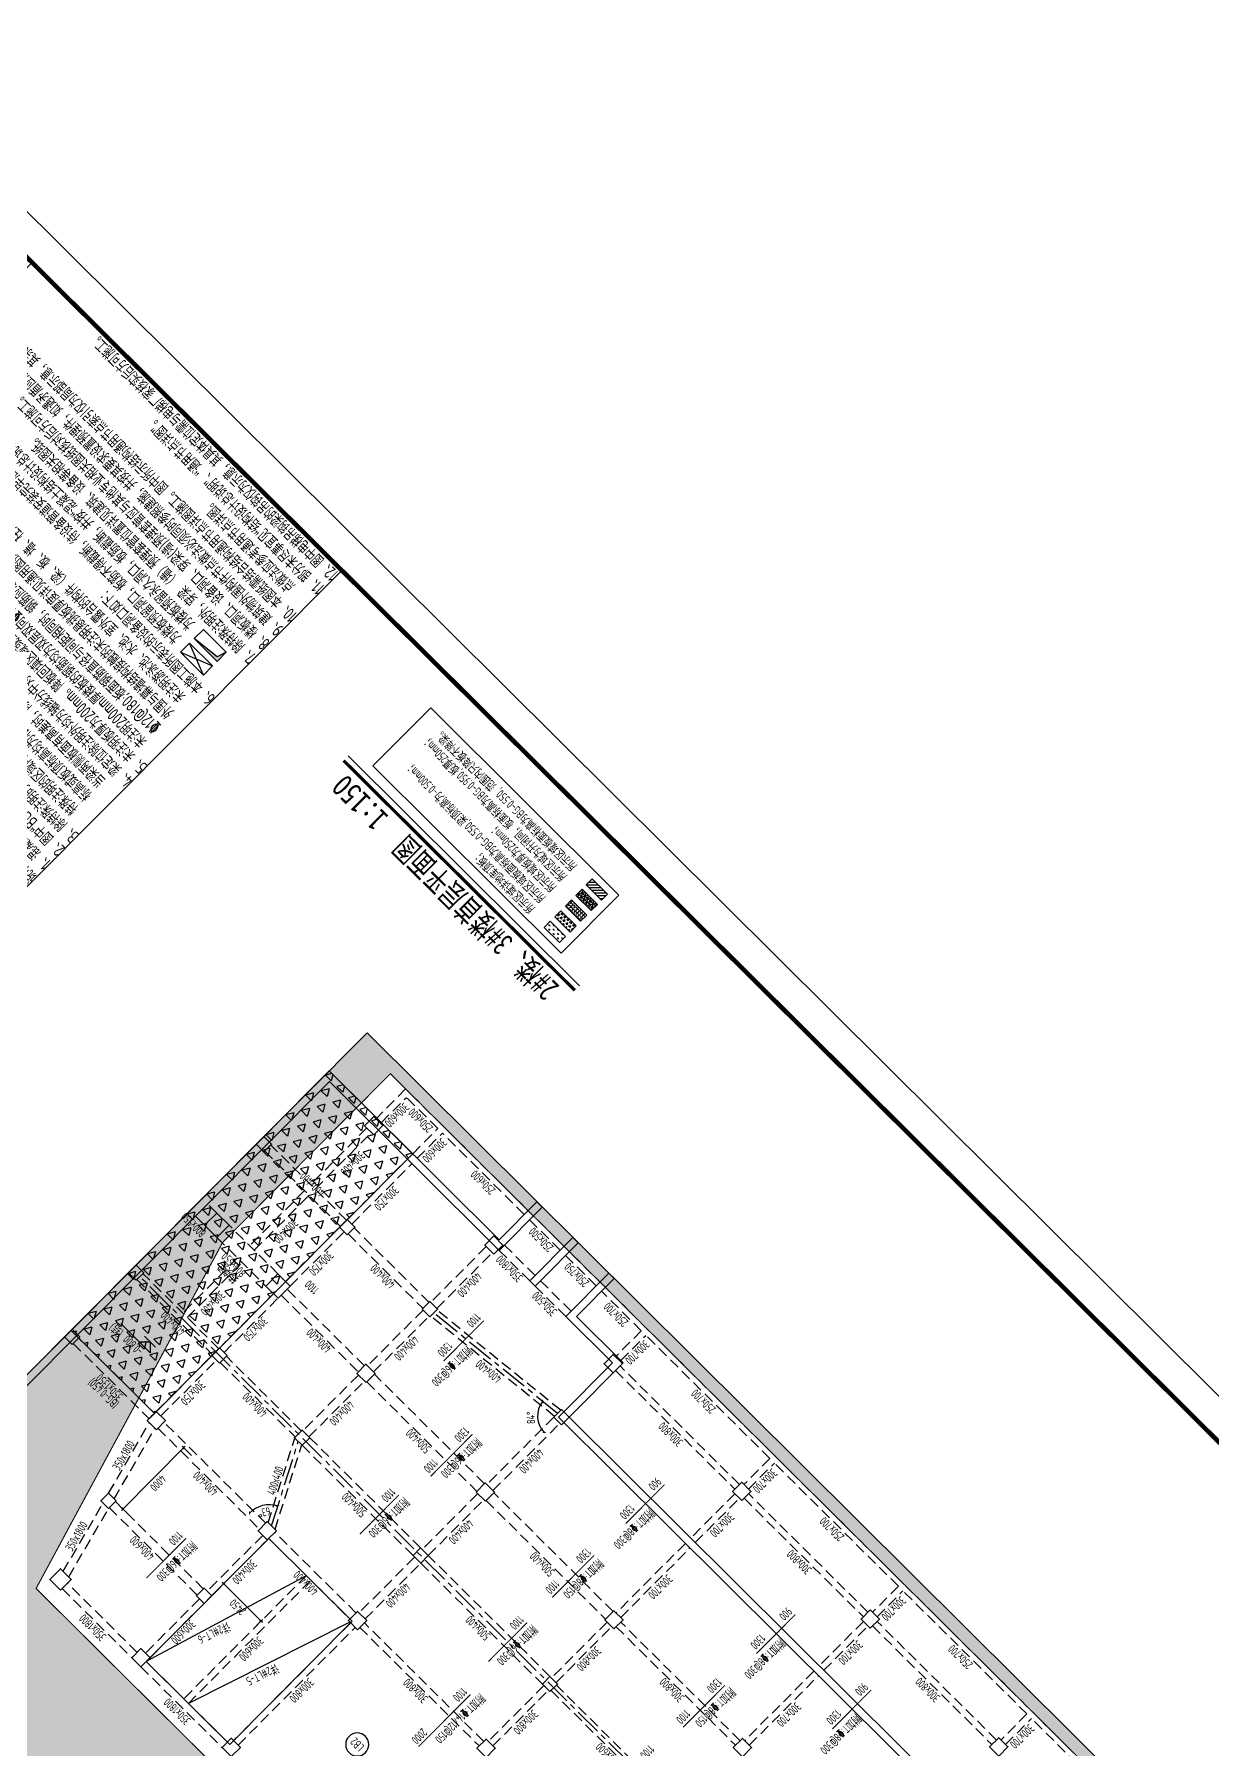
# Model space of a CAD drawing. Extents: x 517450926 to 520131079, y 3499134486 to 3500888201.
# Drawn here: x 518838516 to 518893075, y 3499984341 to 3500063841 of the extents above; entities that cross this region are included whole.
import ezdxf
from ezdxf.enums import TextEntityAlignment as Align

# ---------------------------------------------------------------- set-up
doc = ezdxf.new("R2010")
doc.units = 0
doc.header["$LTSCALE"] = 1000
doc.header["$MEASUREMENT"] = 0
doc.linetypes.add('CENTER', pattern=[2, 1.25, -0.25, 0.25, -0.25])
doc.linetypes.add('DASHED', pattern=[0.75, 0.5, -0.25])
doc.layers.get('0').update_dxf_attribs({"linetype": 'CONTINUOUS'})
doc.layers.get('Defpoints').update_dxf_attribs({"color": 2, "linetype": 'CONTINUOUS'})
for name, color, linetype in [('__附着_A10-23平面图_TEN25IWV_设计区$0$__附着_A10-23平面图_TEN25IWV_设计区$0$__附着_A10-2楼一层平面（剧场）_TEN25667_设计区$0$AD-LEVL-HIGH', 61, 'CONTINUOUS'), ('C-SHET-SHET', 144, 'CONTINUOUS'), ('S_AXIS', 8, 'CENTER'), ('S_AXIS_DIMS', 3, 'CONTINUOUS'), ('S_BEAM', 4, 'DASHED'), ('S_BEAM_SECD_TEXT_HORZ', 9, 'CONTINUOUS'), ('S_BEAM_TEXT_HORZ', 7, 'CONTINUOUS'), ('S_BEAM_TEXT_VERT', 41, 'CONTINUOUS'), ('S_COLU', 2, 'CONTINUOUS'), ('S_FLOR_ENHN', 91, 'DASHED'), ('S_FLOR_TEXT', 51, 'CONTINUOUS'), ('S_PLAN_HACH', 254, 'CONTINUOUS'), ('S_PLAN_MIDL', 255, 'CONTINUOUS'), ('S_PLAN_REIN', 1, 'CONTINUOUS'), ('S_PLAN_TEXT', 7, 'CONTINUOUS'), ('S_PLAN_THIK', 6, 'CONTINUOUS'), ('S_PLAN_TOPC', 7, 'CONTINUOUS'), ('S_STAR', 243, 'CONTINUOUS'), ('S_WALL', 2, 'CONTINUOUS')]:
    doc.layers.add(name, color=color, linetype=linetype)
for name, color, linetype, plot in [('S_POST_OTHE', 110, 'CONTINUOUS', False), ('S_POST_OTHER_TPLT', 8, 'CONTINUOUS', False), ('内框', 8, 'CONTINUOUS', False)]:
    doc.layers.add(name, color=color, linetype=linetype, plot=plot)
doc.styles.add('__附着_A10-23平面图_TEN25IWV_设计区$0$__附着_A10-23平面图_TEN25IWV_设计区$0$__附着_A10-2楼一层平面（剧场）_TEN25667_设计区$0$TH-STYLE3', font='tssdeng', dxfattribs={"width": 0.7, "bigfont": 'tssdchn'})
doc.styles.get("Standard").update_dxf_attribs({"font": 'Tssdeng.shx', "bigfont": 'Tssdchn.shx'})
doc.styles.add('TH-STYLE1', font='Tssdeng.shx', dxfattribs={"width": 0.7, "bigfont": 'Tssdchn.shx'})
doc.styles.add('TH-STYLE2', font='', dxfattribs={"width": 0.8})
doc.styles.add('TH-STYLE3', font='tssdeng.shx', dxfattribs={"width": 0.7, "bigfont": 'tssdchn.shx'})
doc.styles.add('TSSD_Rein', font='Tssdeng.shx', dxfattribs={"width": 0.7, "bigfont": 'Tssdchn.shx'})
doc.styles.add('样式 1', font='Tssdeng.shx', dxfattribs={"width": 0.7, "bigfont": 'Tssdchn.shx'})
doc.styles.add('黑体', font='simhei.ttf')
doc.styles.get('TH-STYLE2').set_extended_font_data('STXihei')
doc.dimstyles.new('TSSD_100_100', dxfattribs={"dimtxt": 375, "dimasz": 100, "dimexe": 100, "dimexo": 0, "dimgap": 125, "dimtad": 1, "dimdec": 1, "dimdsep": 46, "dimtxsty": 'TH-STYLE3', "dimblk": 'ARCHTICK', "dimcen": -100, "dimdle": 100, "dimclrt": 7, "dimadec": 0, "dimazin": 0, "dimtfac": 1, "dimtdec": 1, "dimtix": 1, "dimtmove": 2, "dimatfit": 3, "dimldrblk": 'ARCHTICK', "dimfxl": 500, "dimfxlon": 1, "dimtolj": 1, "dimtzin": 0, "dimarcsym": 0})

# ---------------------------------------------------------------- blocks, each defined once
blk = doc.blocks.new('THAPE_A1L2_inner')
at = {"layer": '内框'}
blk.add_lwpolyline([(0, 0), (1261, 0), (1261, 594), (0, 594)], close=True, dxfattribs=at)
at = {"layer": '内框', "const_width": 1.4}
blk.add_lwpolyline([(25, 584), (25, 10), (1251, 10), (1251, 584)], close=True, dxfattribs=at)
at = {"layer": '内框', "style": '黑体', "width": 0.8}
blk.add_attdef('内框名称', (58.89, 599.29), '', height=8, dxfattribs=at)
blk = doc.blocks.new('_ArchTick')
at = {"color": 0, "const_width": 0.25}
blk.add_lwpolyline([(-0.53, -0.53), (0.53, 0.53)], dxfattribs=at)
blk = doc.blocks.new('*D352')
at = {"layer": 'Defpoints', "color": 0, "transparency": 16777216}
for p in [(518846738, 3499991433), (518849026, 3499990259), (518848475, 3499989705)]:
    blk.add_point(p, dxfattribs=at)
at = {"layer": 'S_AXIS_DIMS', "color": 0, "lineweight": -2, "transparency": 16777216}
for p, q in [((518846937, 3499991633), (518847360, 3499992058)), ((518847218, 3499992058), (518849097, 3499990189)), ((518848674, 3499989905), (518849097, 3499990330))]:
    blk.add_line(p, q, dxfattribs=at)
at = {"layer": 'S_AXIS_DIMS', "color": 0, "lineweight": -2, "transparency": 16777216, "xscale": 100, "yscale": 100, "zscale": 100}
for p, rotation in [((518847289, 3499991987), 135.1572922659514), ((518849026, 3499990259), 315.1572922659514)]:
    blk.add_blockref('_ArchTick', p, dxfattribs=dict(at, rotation=rotation))
at = {"layer": 'S_AXIS_DIMS', "color": 7, "transparency": 16777216, "insert": (518847937, 3499990902), "char_height": 375, "attachment_point": 5, "rotation": 135.15729, "style": 'TH-STYLE3'}
blk.add_mtext('\\A1;2450', dxfattribs=at)
blk = doc.blocks.new('*D354')
at = {"layer": 'Defpoints', "color": 0, "transparency": 16777216}
for p in [(518845941, 3499997796), (518842620, 3499995457), (518843121, 3499994960)]:
    blk.add_point(p, dxfattribs=at)
at = {"layer": 'S_AXIS_DIMS', "color": 0, "lineweight": -2, "transparency": 16777216}
for p, q in [((518845511, 3499998365), (518842550, 3499995387)), ((518845795, 3499997941), (518845370, 3499998364)), ((518842975, 3499995105), (518842549, 3499995528))]:
    blk.add_line(p, q, dxfattribs=at)
at = {"layer": 'S_AXIS_DIMS', "color": 0, "lineweight": -2, "transparency": 16777216, "xscale": 100, "yscale": 100, "zscale": 100}
for p, rotation in [((518845441, 3499998294), 45.15729226595141), ((518842620, 3499995457), 225.1572922659514)]:
    blk.add_blockref('_ArchTick', p, dxfattribs=dict(at, rotation=rotation))
at = {"layer": 'S_AXIS_DIMS', "color": 7, "transparency": 16777216, "insert": (518844252, 3499996655), "char_height": 375, "attachment_point": 5, "rotation": 225.15729, "style": 'TH-STYLE3'}
blk.add_mtext('\\A1;4000', dxfattribs=at)
blk = doc.blocks.new('*D355')
at = {"layer": 'Defpoints', "color": 0, "transparency": 16777216}
for p in [(518841216, 3500002495), (518850749, 3499998586), (518849333, 3499995649), (518849511, 3499994669), (518922555, 3499921602)]:
    blk.add_point(p, dxfattribs=at)
at = {"layer": 'S_AXIS_DIMS', "color": 0, "lineweight": -2, "transparency": 16777216}
blk.add_arc((518849409, 3499994347), 1304, 72.45991, 135.15729, dxfattribs=at)
at = {"layer": 'S_AXIS_DIMS', "color": 0, "lineweight": -2, "transparency": 16777216, "xscale": 100, "yscale": 100, "zscale": 100}
for p, rotation in [((518849802, 3499995591), 342.4599091410404), ((518848484, 3499995267), 225.1572922631582)]:
    blk.add_blockref('_ArchTick', p, dxfattribs=dict(at, rotation=rotation))
at = {"layer": 'S_AXIS_DIMS', "color": 7, "transparency": 16777216, "insert": (518849172, 3499995310), "char_height": 375, "attachment_point": 5, "rotation": 193.8086, "style": 'TH-STYLE3'}
blk.add_mtext('\\A1;63°', dxfattribs=at)
blk = doc.blocks.new('*D356')
at = {"layer": 'Defpoints', "color": 0, "transparency": 16777216}
for p in [(518857026, 3500004543), (518867350, 3500004217), (518861854, 3499999972), (518862766, 3499999891), (518845965, 3499982714)]:
    blk.add_point(p, dxfattribs=at)
at = {"layer": 'S_AXIS_DIMS', "color": 0, "lineweight": -2, "transparency": 16777216}
blk.add_arc((518862922, 3499999765), 1088, 140.98326, 225.15729, dxfattribs=at)
at = {"layer": 'S_AXIS_DIMS', "color": 0, "lineweight": -2, "transparency": 16777216, "xscale": 100, "yscale": 100, "zscale": 100}
for p, rotation in [((518862077, 3500000450), 50.98325537516918), ((518862155, 3499998994), 315.1572922631352)]:
    blk.add_blockref('_ArchTick', p, dxfattribs=dict(at, rotation=rotation))
at = {"layer": 'S_AXIS_DIMS', "color": 7, "transparency": 16777216, "insert": (518861524, 3499999690), "char_height": 375, "attachment_point": 5, "rotation": 93.07027, "style": 'TH-STYLE3'}
blk.add_mtext('\\A1;84°', dxfattribs=at)
blk = doc.blocks.new('*U66')
for p, q in [((0, 0), (900, 0)), ((900, 450), (2400, 450))]:
    blk.add_line(p, q)
blk.add_lwpolyline([(900, 450), (450, 0), (0, 450), (900, 450)], close=True)
at = {"style": '__附着_A10-23平面图_TEN25IWV_设计区$0$__附着_A10-23平面图_TEN25IWV_设计区$0$__附着_A10-2楼一层平面（剧场）_TEN25667_设计区$0$TH-STYLE3', "width": 0.7}
blk.add_attdef('标高', (900, 600), '', height=450, dxfattribs=at)
blk = doc.blocks.new('B-Num')
blk.add_circle((29, 399), 400)
at = {"style": 'TH-STYLE1', "width": 0.7, "flags": 8}
blk.add_attdef('LBN', text='', height=250, dxfattribs=at).set_placement((29, 278), align=Align.CENTER)
blk = doc.blocks.new('SH_THAPE_A1L2')
blk.add_lwpolyline([(0, 0), (1261, 0), (1261, 594), (0, 594)], close=True)
at = {"const_width": 1.4}
blk.add_lwpolyline([(25, 584), (25, 10), (1251, 10), (1251, 584)], close=True, dxfattribs=at)
blk.add_attdef('作废标记', text='', height=400).set_placement((658, 330.5), align=Align.MIDDLE_CENTER)

msp = doc.modelspace()

# ---------------------------------------------------------------- hatches: boundary and pattern name
at = {"layer": 'S_PLAN_HACH'}
h = msp.add_hatch(dxfattribs=at)
h.set_pattern_fill('NET3', color=256, scale=1200)
h.set_pattern_definition([(135.15729, (518637370.98, 3500150524.39), (-105.77444, -106.3568), []), (195.15729, (518637370.98, 3500150524.39), (39.22047, -144.78175), []), (255.15729, (518637370.98, 3500150524.39), (144.99491, -38.42495), [])])
h.paths.add_polyline_path([(518864608.369, 3500023488.1828), (518863899.3236, 3500024193.3458), (518863617.2585, 3500023909.7276), (518864326.3038, 3500023204.5647)])
h = msp.add_hatch(dxfattribs=at)
h.set_pattern_fill('ANSI31', color=256, scale=1000)
h.set_pattern_definition([(180.15729, (518951461.51, 3499932136.28), (0.34316, -124.99953), [])])
h.paths.add_polyline_path([(518865077.2681, 3500023971.076), (518864368.2228, 3500024676.2389), (518864086.1576, 3500024392.6208), (518864795.2029, 3500023687.4579)])
h = msp.add_hatch(dxfattribs=at)
h.set_pattern_fill('ANGLE', color=256, scale=500)
h.set_pattern_definition([(135.15729, (518635439.67, 3500147499.71), (-96.9599, -97.49373), [100, -37.5]), (225.15729, (518635439.67, 3500147499.71), (97.49373, -96.9599), [100, -37.5])])
h.paths.add_polyline_path([(518864115.1957, 3500022992.2944), (518863406.1504, 3500023697.4573), (518863124.0853, 3500023413.8392), (518863833.1306, 3500022708.6762)])
h = msp.add_hatch(dxfattribs=at)
h.set_pattern_fill('GRASS', color=0, scale=200)
h.set_pattern_definition([(225.15729, (518635439.67, 3500147499.71), (0.54905, -199.99925), [37.5, -245.34271]), (180.15729, (518635439.67, 3500147499.71), (0.54905, -199.99925), [37.5, -162.5]), (270.15729, (518635439.67, 3500147499.71), (199.99925, 0.54905), [37.5, -162.5])])
h.paths.add_polyline_path([(518863133.6458, 3500022005.3404), (518862424.6005, 3500022710.5033), (518862142.5353, 3500022426.8852), (518862851.5806, 3500021721.7222)])
h = msp.add_hatch(dxfattribs=at)
h.set_pattern_fill('TRIANG', color=256, scale=500)
h.set_pattern_definition([(195.15729, (518635439.67, 3500147499.71), (-48.03119, -181.24363), [93.75, -93.75]), (255.15729, (518635439.67, 3500147499.71), (132.946, -132.21805), [93.75, -93.75]), (135.15729, (518635415.65, 3500147409.09), (-180.97719, -49.02559), [93.75, -93.75])])
h.paths.add_polyline_path([(518863622.0225, 3500022496.4059), (518862912.9772, 3500023201.5688), (518862630.912, 3500022917.9507), (518863339.9574, 3500022212.7878)])
at = {"layer": 'S_PLAN_HACH', "transparency": 33554636}
h = msp.add_hatch(dxfattribs=at)
h.set_pattern_fill('GRASS', color=256, scale=1200)
h.set_pattern_definition([(225.1573, (518960598.3, 3499931740.6), (3.2943, -1199.9955), [225, -1472.056]), (180.1573, (518960598.3, 3499931740.6), (3.294, -1199.9955), [225, -975]), (270.1573, (518960598.3, 3499931740.6), (1199.9955, 3.294), [225, -975])])
h.paths.add_polyline_path([(518892544.8748, 3499885019.7634), (518939602.9066, 3499932336.881), (518853937.5881, 3500017533.1375), (518824544.1408, 3499987977.8597), (518807066.1688, 3500005360.1205), (518789401.5894, 3499987598.2858)])
h.paths.add_polyline_path([(518872383.4689, 3499960991.5445), (518891070.2863, 3499979781.2453), (518855015.3322, 3500015638.7799), (518847251.4884, 3500007832.191), (518838598.1342, 3499991771.1928), (518852857.0353, 3499977590.3665), (518854267.3612, 3499979008.4572)], flags=16)
h.paths.add_polyline_path([(518888567.9664, 3499899623.5165), (518900414.707, 3499911535.4813), (518891126.2134, 3499920773.1156), (518893488.5092, 3499923148.4174), (518869522.7777, 3499946982.9241), (518867654.0959, 3499945103.9541), (518861556.3062, 3499951168.3553), (518807066.174, 3500005360.1257), (518800155.5795, 3499998411.4796), (518821356.0322, 3499977327.1103), (518815432.6637, 3499971371.1297), (518847091.5418, 3499939885.6003), (518845116.4659, 3499937899.6503), (518870642.7117, 3499912514.413), (518873110.7821, 3499914996.0718)], flags=16)
h.paths.add_polyline_path([(518874461.3489, 3499912242.5323), (518872405.6134, 3499914287.0126), (518873110.7865, 3499914996.068), (518875166.522, 3499912951.5877)], flags=16)
h.paths.add_polyline_path([(518845399.1472, 3499938183.8983), (518844584.388, 3499938994.1963), (518846276.7773, 3499940695.9031), (518847091.5366, 3499939885.6051)], flags=16)
h.paths.add_polyline_path([(518815855.7722, 3499971796.5679), (518801852.1079, 3499985723.5421), (518807352.3678, 3499991254.0846), (518821356.0321, 3499977327.1104)], flags=16)
h.paths.add_polyline_path([(518831979.7124, 3499945253.2983), (518814501.748, 3499962635.5655), (518819473.3335, 3499967634.5233), (518836951.3, 3499950252.2566)], flags=16)
h.paths.add_polyline_path([(518884612.8759, 3499962297.9147), (518884010.1874, 3499962897.3031), (518895398.5686, 3499974348.3849), (518934147.8949, 3499935811.2312), (518916025.2078, 3499917588.7667), (518907729.3777, 3499925839.1729), (518908505.0569, 3499926619.1228), (518905739.7801, 3499929369.2582), (518904963.8211, 3499928589.0269), (518877276.1614, 3499956126.2018), (518882740.8942, 3499961621.0216), (518883343.5826, 3499961021.6331)], flags=16)
h.paths.add_polyline_path([(518883343.5827, 3499961021.6331), (518882882.7032, 3499961479.989), (518884151.9965, 3499962756.2706), (518884612.8759, 3499962297.9146)], flags=16)
at = {"layer": 'S_PLAN_HACH', "transparency": 33554559}
h = msp.add_hatch(dxfattribs=at)
h.set_pattern_fill('TRIANG', color=256, scale=2000)
h.set_pattern_definition([(195.1573, (518630193.4, 3500156019.2), (-192.1248, -724.9745), [375, -375]), (255.1573, (518630193.4, 3500156019.2), (531.784, -528.8722), [375, -375]), (135.1573, (518630097.3, 3500155656.74), (-723.9087, -196.1023), [375, -375])])
edge = h.paths.add_edge_path()
edge.add_line((518843833.8458, 3499999645.1131), (518852962.692, 3500008824.2209))
edge.add_line((518852962.692, 3500008824.2209), (518856050.7797, 3500011929.3426))
edge.add_line((518856050.7797, 3500011929.3426), (518852186.5269, 3500015772.4365))
edge.add_line((518852186.5269, 3500015772.4365), (518840216.3678, 3500003736.375))
edge.add_line((518840216.3678, 3500003736.375), (518844044.7979, 3499999928.9381))
at = {"layer": 'S_PLAN_TOPC'}
msp.add_hatch(color=256, dxfattribs=at).paths.add_polyline_path([(518847413.1683, 3500035187.3076), (518846989.4882, 3500034974.0117), (518845926.5026, 3500035819.6248), (518846990.0706, 3500034761.8804)])

# ---------------------------------------------------------------- linework, layer by layer
at = {"layer": 'S_AXIS'}
for p, q in [((518880208.6536, 3499969639.7738), (518843409.2019, 3500006237.7295)), ((518862766.074, 3499999891.4991), (518857025.7736, 3500004542.681)), ((518849510.9147, 3499994669.0496), (518850748.853, 3499998585.7298))]:
    msp.add_line(p, q, dxfattribs=at)
at = {"layer": 'S_BEAM'}
for p, q in [((518855724.4055, 3500014933.5891), (518854384.596, 3500013586.4031)), ((518854597.3096, 3500013374.8543), (518855760.8283, 3500014544.7789)), ((518890928.4772, 3499979922.2779), (518855688.9532, 3500014968.8473)), ((518857214.2953, 3500013099.2704), (518855760.8283, 3500014544.7789)), ((518853926.24, 3500013125.5236), (518851317.1281, 3500010502.0467)), ((518856050.7792, 3500011929.3432), (518857214.2953, 3500013099.2704)), ((518852983.2191, 3500008845.0943), (518849473.5738, 3500012335.4897)), ((518851529.843, 3500010290.4992), (518854138.9536, 3500012913.9747)), ((518856263.6066, 3500011717.6811), (518857427.137, 3500012887.5941)), ((518861220.4392, 3500009115.0623), (518857427.137, 3500012887.5941)), ((518849191.5087, 3500012051.8716), (518852701.154, 3500008561.4762)), ((518853018.6035, 3500008880.46), (518855803.9727, 3500011681.1768)), ((518853231.3936, 3500008668.8351), (518856016.797, 3500011469.5178)), ((518851035.0629, 3500010218.4286), (518848496.477, 3500007665.8661)), ((518848709.1916, 3500007454.3182), (518851247.7778, 3500010006.8811)), ((518845982.8275, 3500009037.4611), (518846409.2763, 3500008613.3503)), ((518846973.4043, 3500009180.5889), (518846546.9576, 3500009604.6975)), ((518849808.1828, 3500006361.3519), (518847540.6425, 3500008616.4605)), ((518850162.6792, 3500006008.7993), (518852666.0229, 3500008525.9366)), ((518850375.435, 3500005797.2103), (518852878.8086, 3500008314.316)), ((518853055.6778, 3500008208.8959), (518856530.1452, 3500004753.453)), ((518856812.2104, 3500005037.0711), (518853337.743, 3500008492.514)), ((518862886.6844, 3500007457.9407), (518861468.6032, 3500008868.257)), ((518846976.5145, 3500008049.2219), (518849244.0549, 3500005794.1133)), ((518859456.7654, 3500007625.2806), (518856882.9208, 3500005037.2653)), ((518860058.3226, 3500007450.1881), (518861476.3799, 3500006039.8288)), ((518861723.1869, 3500006287.9946), (518860305.1276, 3500007698.3561)), ((518847932.3467, 3500007098.6299), (518845393.7504, 3500004546.057)), ((518845606.464, 3500004334.5081), (518848145.0612, 3500006887.082)), ((518857166.5389, 3500004755.2001), (518859740.3836, 3500007343.2155)), ((518864551.4931, 3500005802.2476), (518863134.6342, 3500007211.3484)), ((518843268.1394, 3500006095.8903), (518846777.7683, 3500002605.4784)), ((518847059.8335, 3500002889.0966), (518843550.2046, 3500006379.5084)), ((518861724.5458, 3500005793.0217), (518863141.25, 3500004384.1572)), ((518863388.0498, 3500004632.3303), (518861971.3528, 3500006041.1876)), ((518847059.952, 3500002888.9759), (518849598.5501, 3500005441.5618)), ((518847307.9652, 3500002712.914), (518849811.299, 3500005229.9797)), ((518849952.3248, 3500005371.7943), (518853533.0085, 3500001810.7207)), ((518853815.0737, 3500002094.3388), (518850234.3887, 3500005655.4136)), ((518866644.6479, 3500003720.5539), (518864799.659, 3500005555.4406)), ((518856530.3393, 3500004682.7426), (518853956.4947, 3500002094.7272)), ((518854240.1128, 3500001812.662), (518856813.9574, 3500004400.6774)), ((518862624.3092, 3499999748.9537), (518856884.0088, 3500004400.1357)), ((518862907.8388, 3500000034.0444), (518857167.5384, 3500004685.2264)), ((518866644.6479, 3500003720.5539), (518865481.1275, 3500002550.6309)), ((518865693.8411, 3500002339.082), (518866857.3615, 3500003509.005)), ((518872600.6286, 3499997797.1853), (518866857.3615, 3500003509.005)), ((518840324.0849, 3500003135.6268), (518843833.8592, 3499999645.0703)), ((518844080.6828, 3499999893.2528), (518840570.8919, 3500003383.7926)), ((518844168.8295, 3499999981.8842), (518846742.5468, 3500002570.063)), ((518844381.5428, 3499999770.3356), (518846955.3831, 3500002358.3921)), ((518847132.2912, 3500002252.8972), (518850606.7713, 3499998797.4553)), ((518850888.8365, 3499999081.0734), (518847414.3564, 3500002536.5153)), ((518865447.616, 3500001878.7852), (518870978.1694, 3499996378.5144)), ((518871189.7183, 3499996591.228), (518865659.1648, 3500002091.4988)), ((518853533.3973, 3500001669.2996), (518850959.5469, 3499999081.2682)), ((518851243.165, 3499998799.2031), (518853817.0154, 3500001387.2344)), ((518853923.1777, 3500001352.1708), (518859028.3039, 3499996274.9978)), ((518859380.8854, 3499996629.5204), (518854275.7592, 3500001706.6935)), ((518841961.3842, 3499996183.2676), (518843840.8021, 3499999461.9073)), ((518849238.8914, 3499994798.5488), (518844523.7401, 3499999487.8822)), ((518862589.7653, 3499999714.2556), (518859487.0484, 3499996594.4561)), ((518859770.6665, 3499996312.391), (518862873.3878, 3499999432.186)), ((518842220.4647, 3499995925.6057), (518844099.8826, 3499999204.2453)), ((518844241.6749, 3499999204.2641), (518848956.8262, 3499994514.9307)), ((518849351.7794, 3499994827.3136), (518850589.7176, 3499998743.9938)), ((518856418.3186, 3499993652.4071), (518851278.618, 3499998763.9449)), ((518849670.0501, 3499994510.7856), (518850907.9518, 3499998427.5021)), ((518850926.1143, 3499998409.4391), (518856066.0181, 3499993297.6051)), ((518872600.6286, 3499997797.1853), (518871401.8498, 3499996591.81)), ((518871614.5634, 3499996380.2612), (518872813.3422, 3499997585.6365)), ((518878556.6092, 3499991873.8168), (518872813.3422, 3499997585.6364)), ((518839854.0327, 3499992567.1732), (518841703.5666, 3499995734.5)), ((518840110.434, 3499992312.178), (518841977.4757, 3499995509.4871)), ((518841989.0767, 3499995521.1519), (518846066.0955, 3499991466.464)), ((518846348.1606, 3499991750.0821), (518842271.1418, 3499995804.77)), ((518859063.9503, 3499996169.0292), (518856490.1057, 3499993581.0138)), ((518856773.7238, 3499993298.9487), (518859347.5685, 3499995886.9641)), ((518859453.7311, 3499995851.9), (518864984.2846, 3499990351.6293)), ((518865336.866, 3499990706.1519), (518859806.3126, 3499996206.4227)), ((518870978.7518, 3499996166.3832), (518868933.7611, 3499994110.1334)), ((518869146.4747, 3499993898.5846), (518871191.4654, 3499995954.8343)), ((518871403.5966, 3499995955.4166), (518876934.15, 3499990455.1459)), ((518877145.6989, 3499990667.8595), (518871615.1455, 3499996168.1302)), ((518849099.0282, 3499994232.4726), (518846525.228, 3499991644.5019)), ((518846737.9416, 3499991432.953), (518849311.7418, 3499994020.9237)), ((518849382.1263, 3499994091.6958), (518853140.1865, 3499990354.4623)), ((518853422.2517, 3499990638.0805), (518849664.1915, 3499994375.3139)), ((518868686.954, 3499993861.9676), (518865478.481, 3499990635.8297)), ((518856137.5242, 3499993226.4912), (518853563.6795, 3499990638.4758)), ((518862410.6454, 3499987692.9149), (518856773.7423, 3499993298.9308)), ((518865691.1946, 3499990424.2809), (518868899.6676, 3499993650.4187)), ((518851119.3506, 3499992364.1085), (518845442.7805, 3499986656.2851)), ((518853847.2977, 3499990356.4106), (518856421.1423, 3499992944.426)), ((518856421.1608, 3499992944.4082), (518862058.0639, 3499987338.3922)), ((518839807.3015, 3499991767.4413), (518843033.4577, 3499988558.95)), ((518843280.2647, 3499988807.1159), (518840054.1085, 3499992015.6072)), ((518845655.4941, 3499986444.7362), (518851332.0688, 3499992152.5643)), ((518878556.6092, 3499991873.8168), (518877357.8304, 3499990668.4415)), ((518877570.544, 3499990456.8926), (518878769.3228, 3499991662.2679)), ((518884512.5898, 3499985950.4482), (518878769.3228, 3499991662.2679)), ((518846172.6022, 3499991289.9346), (518843669.2737, 3499988772.8237)), ((518843881.9838, 3499988561.2712), (518846385.3158, 3499991078.3858)), ((518845221.8527, 3499989908.517), (518846385.3601, 3499991078.4303)), ((518853176.034, 3499990177.7904), (518847746.2796, 3499984718.1416)), ((518847958.9932, 3499984506.5927), (518853388.7476, 3499989966.2416)), ((518853600.8789, 3499989966.824), (518859131.4323, 3499984466.5532)), ((518859342.9812, 3499984679.2668), (518853812.4278, 3499990179.5375)), ((518865055.3832, 3499990210.4025), (518862481.5502, 3499987622.3989)), ((518862694.2638, 3499987410.85), (518865268.0968, 3499989998.8537)), ((518865480.228, 3499989999.436), (518871010.7815, 3499984499.1652)), ((518871222.3304, 3499984711.8788), (518865691.7769, 3499990212.1496)), ((518876934.7324, 3499990243.0146), (518874889.7417, 3499988186.7649)), ((518875102.4553, 3499987975.216), (518877147.446, 3499990031.4658)), ((518877359.5772, 3499990032.0481), (518882890.1306, 3499984531.7773)), ((518883101.6795, 3499984744.4909), (518877571.1261, 3499990244.7617)), ((518847463.632, 3499984646.6547), (518843705.5361, 3499988383.8522)), ((518843458.7291, 3499988135.6863), (518847216.8356, 3499984398.4782)), ((518874642.9347, 3499987938.599), (518871434.4616, 3499984712.4612)), ((518871647.1752, 3499984500.9123), (518874855.6483, 3499987727.0502)), ((518862128.9688, 3499987267.8763), (518859555.1124, 3499984679.8491)), ((518859767.826, 3499984468.3002), (518862341.6824, 3499987056.3274)), ((518862465.4741, 3499987038.9895), (518868102.3844, 3499981432.9443)), ((518868349.1914, 3499981681.1101), (518862712.2812, 3499987287.1554)), ((518884512.5898, 3499985950.4482), (518883313.8111, 3499984745.073)), ((518883526.5247, 3499984533.5241), (518884725.3034, 3499985738.8994)), ((518890539.4729, 3499979956.5654), (518884725.3034, 3499985738.8994))]:
    msp.add_line(p, q, dxfattribs=at)
at = {"layer": 'S_COLU', "linetype": 'ByBlock', "lineweight": 35}
for points in [[(518854245.2824, 3500012808.2281), (518853819.8552, 3500013231.3259), (518854242.953, 3500013656.753), (518854668.3802, 3500013233.6553)], [(518849156.2682, 3500012016.4371), (518848801.7455, 3500012369.0186), (518849154.327, 3500012723.5412), (518849508.8497, 3500012370.9597)], [(518846975.0844, 3500008050.602), (518846407.8457, 3500008614.7299), (518846971.9736, 3500009181.9686), (518847539.2123, 3500008617.8407)], [(518853020.438, 3500008173.4621), (518852665.9153, 3500008526.0436), (518853018.4968, 3500008880.5662), (518853373.0195, 3500008527.9848)], [(518859811.3063, 3500007272.681), (518859385.8791, 3500007695.7788), (518859808.9769, 3500008121.206), (518860234.4041, 3500007698.1082)], [(518843232.8996, 3500006060.4565), (518842878.377, 3500006413.038), (518843230.9584, 3500006767.5606), (518843585.4811, 3500006414.9791)], [(518849811.345, 3500005229.6635), (518849244.1063, 3500005793.7914), (518849808.2342, 3500006361.03), (518850375.4729, 3500005796.9021)], [(518856849.4828, 3500004365.4197), (518856494.9602, 3500004718.0012), (518856847.5417, 3500005072.5238), (518857202.0643, 3500004719.9423)], [(518840271.1844, 3500003082.435), (518839916.6617, 3500003435.0165), (518840269.2432, 3500003789.5391), (518840623.7658, 3500003436.9577)], [(518847097.0695, 3500002217.4815), (518846742.5468, 3500002570.063), (518847095.1283, 3500002924.5856), (518847449.6509, 3500002572.0042)], [(518865341.8415, 3500001772.4284), (518864916.4143, 3500002195.5261), (518865339.5121, 3500002620.9533), (518865764.9393, 3500002197.8555)], [(518853887.9378, 3500001316.7004), (518853462.5106, 3500001739.7982), (518853885.6083, 3500002165.2254), (518854311.0355, 3500001742.1276)], [(518844171.1586, 3499999133.3596), (518843745.7314, 3499999556.4573), (518844168.8292, 3499999981.8845), (518844594.2564, 3499999558.7868)], [(518862944.3059, 3499999361.6563), (518862589.7832, 3499999714.2377), (518862942.3647, 3500000068.7604), (518863296.8874, 3499999716.1789)], [(518850926.1143, 3499998409.4391), (518850571.5916, 3499998762.0206), (518850924.1731, 3499999116.5432), (518851278.6958, 3499998763.9617)], [(518859418.473, 3499995816.4478), (518858993.0458, 3499996239.5455), (518859416.1435, 3499996664.9727), (518859841.5707, 3499996241.8749)], [(518871297.8221, 3499995849.0598), (518870872.3949, 3499996272.1576), (518871295.4927, 3499996697.5847), (518871720.9199, 3499996274.487)], [(518841953.7779, 3499995485.6587), (518841599.2552, 3499995838.2402), (518841951.8367, 3499996192.7628), (518842306.3593, 3499995840.1814)], [(518849311.7418, 3499994020.9237), (518848886.3146, 3499994444.0215), (518849309.4123, 3499994869.4487), (518849734.8395, 3499994446.3509)], [(518856421.1789, 3499992944.4263), (518856066.6562, 3499993297.0078), (518856419.2377, 3499993651.5304), (518856773.7603, 3499993298.949)], [(518839736.7884, 3499991696.5358), (518839240.4545, 3499992190.1477), (518839734.0664, 3499992686.4815), (518840230.4003, 3499992192.8696)], [(518846385.3157, 3499991078.3858), (518846030.7931, 3499991430.9673), (518846383.3745, 3499991785.4899), (518846737.8972, 3499991432.9085)], [(518853495.1044, 3499989860.4671), (518853069.6772, 3499990283.5649), (518853492.775, 3499990708.9921), (518853918.2022, 3499990285.8943)], [(518865374.4536, 3499989893.0792), (518864949.0264, 3499990316.1769), (518865372.1241, 3499990741.6041), (518865797.5513, 3499990318.5064)], [(518877253.8027, 3499989925.6912), (518876828.3755, 3499990348.789), (518877251.4733, 3499990774.2162), (518877676.9005, 3499990351.1184)], [(518843458.8895, 3499988135.8477), (518843033.4623, 3499988558.9454), (518843456.5601, 3499988984.3726), (518843881.9872, 3499988561.2749)], [(518862412.5514, 3499986985.8597), (518862058.0287, 3499987338.4411), (518862410.6102, 3499987692.9638), (518862765.1329, 3499987340.3823)], [(518847642.2521, 3499983975.3911), (518847216.8249, 3499984398.4888), (518847639.9227, 3499984823.916), (518848065.3499, 3499984400.8183)], [(518859451.085, 3499983937.0986), (518859025.6578, 3499984360.1963), (518859448.7556, 3499984785.6235), (518859874.1828, 3499984362.5258)], [(518871330.4342, 3499983969.7106), (518870905.007, 3499984392.8084), (518871328.1047, 3499984818.2356), (518871753.5319, 3499984395.1378)], [(518883209.7833, 3499984002.3227), (518882784.3561, 3499984425.4204), (518883207.4539, 3499984850.8476), (518883632.8811, 3499984427.7499)]]:
    msp.add_lwpolyline(points, close=True, dxfattribs=at)
at = {"layer": 'S_FLOR_ENHN', "linetype": 'ByBlock', "const_width": 50}
msp.add_lwpolyline([(518872383.4689, 3499960991.5445), (518891070.2863, 3499979781.2453), (518855015.3322, 3500015638.7799), (518847251.4884, 3500007832.191), (518838598.1342, 3499991771.1928), (518852857.0353, 3499977590.3665), (518854267.3612, 3499979008.4572)], close=True, dxfattribs=at)
at = {"layer": 'S_PLAN_MIDL'}
msp.add_lwpolyline([(518892544.8748, 3499885019.7634), (518939602.9066, 3499932336.881), (518853937.5881, 3500017533.1375), (518824544.1408, 3499987977.8597), (518807066.1688, 3500005360.1205), (518789401.5894, 3499987598.2858), (518892544.8748, 3499885019.7634)], dxfattribs=at)
at = {"layer": 'S_PLAN_REIN', "const_width": 50}
for points in [[(518857478.793, 3500002314.316), (518859347.4753, 3500004193.2866)], [(518856877.1241, 3499996968.7928), (518858816.3224, 3499998918.6677)], [(518865921.1925, 3499994779.1701), (518867719.3586, 3499996587.2362)], [(518853608.4812, 3499994296.1037), (518855406.647, 3499996104.1696)], [(518843713.5572, 3499992254.7361), (518845546.9811, 3499994098.2542)], [(518862518.7814, 3499991358.0265), (518864457.9798, 3499993307.9014)], [(518859555.8209, 3499988381.3288), (518861353.9867, 3499990189.3946)], [(518871980.8883, 3499988752.6543), (518873779.0544, 3499990560.7204)], [(518856324.0241, 3499984437.8951), (518858721.5786, 3499986848.6498)], [(518868578.4772, 3499985331.5107), (518870517.6756, 3499987281.3856)], [(518875497.1598, 3499985255.6362), (518877295.3259, 3499987063.7023)]]:
    msp.add_lwpolyline(points, dxfattribs=at)
at = {"layer": 'S_PLAN_TEXT'}
for points in [[(518864608.369, 3500023488.1828), (518863899.3236, 3500024193.3458), (518863617.2585, 3500023909.7276), (518864326.3038, 3500023204.5647)], [(518865077.2681, 3500023971.076), (518864368.2228, 3500024676.2389), (518864086.1576, 3500024392.6208), (518864795.2029, 3500023687.4579)], [(518864115.1957, 3500022992.2944), (518863406.1504, 3500023697.4573), (518863124.0853, 3500023413.8392), (518863833.1306, 3500022708.6762)], [(518863133.6458, 3500022005.3404), (518862424.6005, 3500022710.5033), (518862142.5353, 3500022426.8852), (518862851.5806, 3500021721.7222)], [(518863622.0225, 3500022496.4059), (518862912.9772, 3500023201.5688), (518862630.912, 3500022917.9507), (518863339.9574, 3500022212.7878)]]:
    msp.add_lwpolyline(points, close=True, dxfattribs=at)
at = {"layer": 'S_PLAN_THIK'}
msp.add_lwpolyline([(518843833.8458, 3499999645.1131), (518852962.692, 3500008824.2209), (518856050.7797, 3500011929.3426), (518852186.5269, 3500015772.4365), (518840216.3678, 3500003736.375), (518844044.7979, 3499999928.9381)], dxfattribs=at)
at = {"layer": 'S_PLAN_TOPC'}
for points in [[(518847413.1683, 3500035187.3076), (518846349.6004, 3500036245.052), (518845926.5026, 3500035819.6248), (518846990.0706, 3500034761.8804), (518847413.1683, 3500035187.3076), (518846989.4882, 3500034974.0117), (518845926.5026, 3500035819.6248)], [(518846355.424, 3500034123.7396), (518846778.5217, 3500034549.1668), (518845714.9538, 3500035606.9112), (518845291.856, 3500035181.484), (518846355.424, 3500034123.7396), (518845714.9538, 3500035606.9112), (518845291.856, 3500035181.484), (518846778.5217, 3500034549.1668)], [(518863773.3208, 3500019719.452), (518853055.8702, 3500030378.219)]]:
    msp.add_lwpolyline(points, dxfattribs=at)
at = {"layer": 'S_PLAN_TOPC', "const_width": 150}
msp.add_lwpolyline([(518863561.7719, 3500019506.7384), (518852844.3213, 3500030165.5054)], dxfattribs=at)
at = {"layer": 'S_POST_OTHE'}
msp.add_lwpolyline([(518862932.8774, 3500021235.5376), (518854207.5769, 3500029913.0625), (518856884.9049, 3500032605.131), (518865610.2054, 3500023927.6061)], close=True, dxfattribs=at)
at = {"layer": 'S_POST_OTHER_TPLT'}
msp.add_lwpolyline([(518838173.206, 3500024301.0972), (518823815.0385, 3500038580.6463), (518838411.9109, 3500053257.8843), (518852770.0785, 3500038978.3351)], close=True, dxfattribs=at)
at = {"layer": 'S_STAR'}
for p, q in [((518851119.3459, 3499992364.1037), (518843705.5361, 3499988383.8522)), ((518853140.5878, 3499990213.0419), (518845655.4948, 3499986444.737))]:
    msp.add_line(p, q, dxfattribs=at)
msp.add_lwpolyline([(518849382.1916, 3499994091.7614), (518853246.4903, 3499990248.6218), (518847569.9172, 3499984540.7955), (518843705.6186, 3499988383.9351)], close=True, dxfattribs=at)
at = {"layer": 'S_WALL'}
for points in [[(518791103.2981, 3499985905.895), (518802104.0932, 3499996967.2567), (518817880.3514, 3499981277.3817), (518852186.5276, 3500015772.436), (518860056.9305, 3500007945.1276), (518861807.9739, 3500009705.8419), (518862056.1402, 3500009459.0387), (518860058.2894, 3500007450.1547), (518852187.8864, 3500015277.4631), (518817881.7102, 3499980782.4088), (518802105.4521, 3499996472.2839), (518791351.4639, 3499985659.0879)], [(518863722.0563, 3500007802.2444), (518861971.3529, 3500006041.1877), (518861724.5458, 3500005793.0218), (518861476.38, 3500006039.8288), (518863474.2174, 3500008048.7262)]]:
    msp.add_lwpolyline(points, close=True, dxfattribs=at)
msp.add_lwpolyline([(518865139.0105, 3500006393.0343), (518865387.1836, 3500006146.2345), (518863636.1745, 3500004385.4818), (518865800.2157, 3500002233.2898), (518863296.8874, 3499999716.1789), (518935348.5174, 3499928059.0685), (518935101.7104, 3499927810.9027), (518862801.9145, 3499999714.8201), (518865305.2429, 3500002231.931), (518863141.2089, 3500004384.1158), (518865139.0177, 3500006393.0415)], dxfattribs=at)

# ---------------------------------------------------------------- block references
at = {"layer": '__附着_A10-23平面图_TEN25IWV_设计区$0$__附着_A10-23平面图_TEN25IWV_设计区$0$__附着_A10-2楼一层平面（剧场）_TEN25667_设计区$0$AD-LEVL-HIGH'}
ref = msp.add_blockref('*U66', (518844135.6767, 3500002956.2663), dxfattribs=dict(at, xscale=0.8, yscale=0.8, zscale=0.8, rotation=135.1572922632287))
ref.add_attrib('标高', '-0.600（结）', (518843595.5139, 3500002828.2543), dxfattribs={"layer": '0', "height": 400, "rotation": 135.15728604, "style": '__附着_A10-23平面图_TEN25IWV_设计区$0$__附着_A10-23平面图_TEN25IWV_设计区$0$__附着_A10-2楼一层平面（剧场）_TEN25667_设计区$0$TH-STYLE3', "width": 0.7})
at = {"layer": 'C-SHET-SHET', "xscale": 150, "yscale": 150, "zscale": 150, "rotation": 135.1572922948761}
msp.add_blockref('SH_THAPE_A1L2', (518964013.4643, 3499930459.5851), dxfattribs=at)
at = {"layer": 'S_FLOR_TEXT'}
ref = msp.add_blockref('B-Num', (518853826.1272, 3499984941.8895), dxfattribs=dict(at, xscale=-1.333333333333333, yscale=1.333333333333333, zscale=1.333333333333333, rotation=135.157292271626))
ref.add_attrib('LBN', 'LB2', dxfattribs={"layer": '0', "height": 400, "rotation": 135.157289371, "style": 'TH-STYLE3', "width": 0.7, "flags": 8}).set_placement((518853478.5677, 3499984537.3566), align=Align.MIDDLE)
at = {"layer": '内框', "xscale": 149.9999999999999, "yscale": 149.9999999999999, "zscale": 149.9999999999999, "rotation": 135.1572922948763}
msp.add_blockref('THAPE_A1L2_inner', (518964013.4644, 3499930459.5851), dxfattribs=at)

# ---------------------------------------------------------------- texts
at = {"layer": 'S_BEAM_SECD_TEXT_HORZ', "linetype": 'Continuous', "style": 'TH-STYLE3', "width": 0.7}
for s, rotation, p in [('250x600', 135.157292971, (518856554.3757, 3500013614.7884)), ('250x600', 135.157292971, (518859445.8357, 3500010739.1606)), ('250x500', 135.157292971, (518862139.3047, 3500008083.4357)), ('250x750', 135.157292971, (518863785.0237, 3500006446.7278)), ('250x700', 135.157292971, (518865606.6386, 3500004612.0915)), ('250x700', 135.157292971, (518869658.6019, 3500000582.3146)), ('250x700', 135.157292971, (518875614.5825, 3499994658.946)), ('300x600', 225.157292971, (518848428.832, 3499989108.2308)), ('250x700', 135.157292971, (518881570.5632, 3499988735.5775))]:
    msp.add_text(s, height=400, rotation=rotation, dxfattribs=at).set_placement(p, align=Align.CENTER)
at = {"layer": 'S_BEAM_TEXT_HORZ', "linetype": 'Continuous', "style": '样式 1', "width": 0.7}
for s, p in [('400x400', (518851626.3692, 3500010732.6769)), ('800x550', (518846116.9527, 3500008856.4985, -0.0004)), ('转换梁 ', (518847699.0184, 3500006724.3412)), ('800x550', (518847981.0836, 3500007007.9593))]:
    msp.add_text(s, height=400, rotation=135.157288154, dxfattribs=at).set_placement(p, align=Align.BOTTOM_CENTER)
for s, rotation, p in [('400x400', 135.157288154, (518854799.6486, 3500006381.502)), ('350x1800', 135.157288154, (518860670.8615, 3500006742.043)), ('350x500', 135.157288154, (518862297.1122, 3500005111.1408)), ('400x400', 135.157288154, (518845078.0145, 3500004202.953)), ('400x400', 135.157288154, (518851837.9651, 3500003403.5087)), ('400x400', 140.98327277, (518859688.8052, 3500001988.1312)), ('(BG-0.450)', 135.157288154, (518841864.6983, 3500000971.9454)), ('350x1350', 135.157288154, (518842134.62, 3500001242.0496)), ('400x400', 135.157288154, (518848876.2691, 3500000425.5032)), ('300x800', 135.157288154, (518868142.4996, 3499999057.8692)), ('500x400', 135.157288154, (518856446.9667, 3499998749.2286)), ('400x400', 135.157288154, (518846588.2026, 3499996777.6126)), ('500x400', 135.157288154, (518853467.292, 3499995789.1664)), ('400x600', 135.157288154, (518843644.2896, 3499993782.0327)), ('500x400', 135.157288154, (518862190.2337, 3499993037.409)), ('300x800', 135.157288154, (518874098.4802, 3499993134.5006)), ('400x400', 135.157288154, (518851232.3823, 3499992158.7234)), ('350x1800', 135.157288154, (518841355.8247, 3499990098.2854)), ('500x400', 135.157288154, (518859210.8382, 3499990077.0445)), ('300x800', 135.157288154, (518856319.6701, 3499987169.9472)), ('300x800', 135.157288154, (518868199.0193, 3499987202.5592)), ('300x800', 135.157288154, (518880054.4608, 3499987211.1321)), ('350x1800', 135.157288154, (518845273.2275, 3499986202.172)), ('350x600', 135.157288154, (518865237.4438, 3499984189.2255))]:
    msp.add_text(s, height=400, rotation=rotation, dxfattribs=at).set_placement(p, align=Align.CENTER)
at = {"layer": 'S_BEAM_TEXT_VERT', "linetype": 'Continuous', "style": '样式 1', "width": 0.7}
for s, rotation, p in [('300x600', 225.157297813, (518855177.0661, 3500013857.1674)), ('300x600', 225.157297813, (518856922.5541, 3500012221.1652)), ('300x750', 225.157297813, (518854696.9417, 3500009997.7592)), ('300x750', 225.157297813, (518851668.0394, 3500006979.4394)), ('400x400', 225.157297813, (518858543.7553, 3500005994.3142)), ('300x750', 225.157297813, (518848622.6248, 3500003943.592)), ('400x400', 225.157297813, (518855617.3292, 3500003051.7761)), ('300x700', 225.157297813, (518866318.565, 3500002857.3522)), ('300x750', 225.157297813, (518845723.5139, 3500000974.0324)), ('400x400', 225.157297813, (518852620.3843, 3500000038.3251)), ('350x1800', 59.717567398, (518842825.4328, 3499997843.8993)), ('400x400', 225.157297813, (518861412.3213, 3499997817.3949)), ('400x400', 72.142690268, (518849869.902, 3499996712.1227)), ('300x700', 225.157297813, (518872239.2874, 3499996898.5313)), ('350x1800', 59.717567398, (518840639.4201, 3499994092.3575)), ('400x400', 225.157297813, (518858150.9402, 3499994538.0628)), ('300x700', 225.157297813, (518870241.8113, 3499994854.267)), ('300x400', 225.157297813, (518848115.1358, 3499992672.0447)), ('300x700', 225.157297813, (518867386.0778, 3499991982.8107)), ('400x400', 225.157297813, (518855224.5141, 3499991595.5247)), ('300x700', 225.157297813, (518878195.2679, 3499990975.1628)), ('300x600', 225.157297813, (518845278.0971, 3499989887.4933)), ('300x800', 225.157297813, (518864071.4744, 3499988649.9582)), ('300x700', 225.157297813, (518876197.7919, 3499988930.8984)), ('300x800', 225.157297813, (518850764.1645, 3499987181.5235)), ('300x800', 225.157297813, (518861145.0483, 3499985707.4202)), ('300x700', 225.157297813, (518873342.0584, 3499986059.4422)), ('300x700', 225.157297813, (518884151.2486, 3499985051.7942))]:
    msp.add_text(s, height=400, rotation=rotation, dxfattribs=at).set_placement(p, align=Align.CENTER)
for p in [(518853044.5857, 3500011701.271), (518849944.2054, 3500008561.8816), (518846556.6862, 3500005222.668)]:
    msp.add_text('300x400', height=400, rotation=225.157297813, dxfattribs=at).set_placement(p, align=Align.BOTTOM_CENTER)
at = {"layer": 'S_FLOR_TEXT', "style": 'TH-STYLE3', "width": 0.7}
for s, rotation, p in [('1100', 135.157288154, (518851742.7906, 3500005647.5899)), ('1100', 225.157292971, (518858968.293, 3500004572.109)), ('附加T:%%1326@300', 225.157292971, (518858544.6353, 3500003051.3308)), ('1300', 225.157292971, (518857652.363, 3500003248.9339)), ('附加T:%%1326@300', 225.157292971, (518858980.8943, 3499998800.6314)), ('1300', 225.157292971, (518858434.7611, 3499999295.0982)), ('1100', 225.157292971, (518856971.9964, 3499997824.2801)), ('1100', 225.157292971, (518855015.805, 3499996471.2684)), ('900', 225.157292971, (518867336.6913, 3499996962.5545)), ('附加T:%%1326@300', 225.157292971, (518855624.1027, 3499996039.3084)), ('附加T:%%1328@300', 225.157292971, (518866987.0348, 3499995516.185)), ('1300', 225.157292971, (518866094.7625, 3499995713.788)), ('附加T:%%1326@300', 225.157292971, (518845790.027, 3499994007.9429)), ('1100', 225.157292971, (518845156.1392, 3499994465.353)), ('附加T:%%1328@150', 225.157292971, (518864622.5516, 3499993189.8651)), ('1300', 225.157292971, (518864076.4184, 3499993684.3319)), ('1100', 225.157292971, (518862613.6538, 3499992213.5137)), ('900', 225.157292971, (518873396.3871, 3499990936.0387)), ('附加T:%%1326@300', 225.157292971, (518861571.4424, 3499990124.5334)), ('1100', 225.157292971, (518860963.1448, 3499990556.4934)), ('附加T:%%1328@300', 225.157292971, (518873046.7306, 3499989489.6692)), ('1300', 225.157292971, (518872154.4583, 3499989687.2722)), ('1300', 225.157292971, (518870136.1142, 3499987657.8161)), ('附加T:%%13214/12@150', 225.157292971, (518859142.8746, 3499986937.5699)), ('1100', 225.157292971, (518858330.7367, 3499987215.7486)), ('附加T:%%1328@150', 225.157292971, (518870736.9394, 3499987218.3425)), ('900', 225.157292971, (518876912.6587, 3499987439.0206)), ('1100', 225.157292971, (518868673.3495, 3499986186.9979)), ('附加T:%%1328@300', 225.157292971, (518876563.0021, 3499985992.651)), ('1300', 225.157292971, (518875670.7298, 3499986190.2541)), ('2000', 225.157292971, (518856483.5474, 3499985322.8773)), ('1100', 225.157292971, (518867003.0926, 3499984549.6174))]:
    msp.add_text(s, height=400, rotation=rotation, dxfattribs=at).set_placement(p)
at = {"layer": 'S_PLAN_TEXT', "color": 6, "style": 'TSSD_Rein', "width": 0.7}
msp.add_text('\u3000\u3000外围与幕墙结构接触的未注明悬挑板厚度详见通用图挑板XB、梁边挑板LXB构造详图。', height=600, rotation=135.15728976, dxfattribs=at).set_placement((518845672.2578, 3500031841.4362))
at = {"layer": 'S_PLAN_TEXT', "style": 'TH-STYLE3', "width": 0.7}
for s, p in [('               所示区域为开闭间，板面标高为BG-0.950,板厚250mm；', (518865133.2363, 3500022952.356)), ('               所示区域板面标高为BG-0.550, 范围内只降板不降梁。', (518865602.1355, 3500023435.2492)), ('               所示区域板面标高为BG-0.550,梁顶标高为-0.500mm；', (518864146.8899, 3500021960.579)), ('               所示区域板厚为250mm；', (518864640.0631, 3500022456.4675)), ('               所示区域详地库顶板；', (518863658.5132, 3500021469.5135))]:
    msp.add_text(s, height=420, rotation=135.157288154, dxfattribs=at).set_placement(p)
at = {"layer": 'S_PLAN_TOPC', "style": 'TSSD_Rein', "width": 0.7}
for s, p in [('9、建筑物外围构件节点做法必须同时参照建施，并按其要求设置预埋件，如遇矛盾应及时与设计单位联系。', (518850114.7842, 3500036308.4217)), ('10、本图纸需结合结构通用节点详图施工。图中所示结构通用节点索引仅为局部示意，其余类似部位的节', (518850749.4308, 3500036946.5624)), ('12、图中电梯吊钩梁的吊钩仅为示意，其具体定位需与电梯厂家核实后方可施工。', (518852653.3707, 3500038860.9848)), ('\u3000\u3000\u3000\u3000\u3000\u3000\u3000为楼板预留洞口，板筋不得截断，待设备管道安装完毕后用C35混凝土逐层封堵；', (518847576.1977, 3500033755.8585)), ('\u3000\u3000\u3000\u3000\u3000\u3000\u3000为楼板预留永久洞口，板筋截断，并按“混凝土结构设计总说明”进行洞口补强。', (518848210.8443, 3500034393.9993)), ('8、楼板洞口、设备洞口、穿梁(墙)预埋套管应与其他专业相关图纸核对后方可施工。', (518849480.1376, 3500035670.2809)), ('11、部分未尽事宜见“结构设计总说明”、“通用节点详图”。', (518852018.7241, 3500038222.844)), ('7、除特殊注明外，穿梁 （墙）预埋套管位置详见建筑、设备等相关图纸。', (518848845.491, 3500035032.1401)), ('    点做法应参考通用节点详图。', (518851384.0775, 3500037584.7032)), ('\u3000\u3000特殊注明的区域内，梁顶标高、板面标高与相应区域内注写的“本区域标高BG”相同；特殊注写的梁顶', (518841240.6647, 3500027385.4443)), ('4、梁定位除注明外均为轴线分中对齐或与竖向构件边齐。未注明梁截面均为200X600。', (518843144.6046, 3500029299.8666)), ('3、除特殊注明的区域外，未注明的梁顶标高、板面标高均为相对于“层高表标高BG”的相对标高。', (518840606.0181, 3500026747.3035)), ('6、本施工图所表示的设备洞口如下：', (518846941.5511, 3500033117.7178)), ('1、混凝土强度等级详见“结构层楼面标高、结构层高”表，特殊构件混凝土强度等级详平面图。', (518839336.7248, 3500025471.0219)), ('\u3000\u3000当梁两侧板面有高差时，除特殊注明外，梁顶标高同较高板面标高。', (518842509.958, 3500028661.7258)), ('\u3000\u3000标高或板顶标高均为相对于“本区域标高BG”的相对标高。', (518841875.3114, 3500028023.585)), ('2、图中“BG”同“结构层楼面标高、结构层高”表中“标高BG”。', (518839971.3715, 3500026109.1627)), ('说明：', (518838702.0782, 3500024832.8811))]:
    msp.add_text(s, height=600, rotation=135.15728976, dxfattribs=at).set_placement(p)
at = {"layer": 'S_PLAN_TOPC', "color": 6, "style": 'TSSD_Rein', "width": 0.7}
for s, p in [('    未注明游泳池、水池、室外露台的构件（梁、板、墙、柱）等涉水、覆土区域的混凝土抗渗等级P6。', (518846306.9044, 3500032479.577)), ('未注明200mm厚楼板的钢筋均为双层双向%%13210@150，未注明250mm厚楼板的钢筋均为双层双向', (518843795.3742, 3500031107.8759)), ('5、未注明板厚为200mm。降板回填区域或垫高区域的填充材料容重不得超过 14kN/m2。', (518843779.2512, 3500029938.0074)), ('%%13212@180;板面钢筋直径与间距相同时，钢筋应尽量拉通设置。', (518844423.0817, 3500031766.6069))]:
    msp.add_text(s, height=600, rotation=135.15728976, dxfattribs=at).set_placement(p)
at = {"layer": 'S_PLAN_TOPC', "insert": (518857590.5195, 3500024310.9078), "char_height": 1050, "width": 15794.561284, "attachment_point": 5, "rotation": 135.157292261, "style": 'TH-STYLE2'}
msp.add_mtext('{\\W0.7;2#楼、3#楼首层平面图}  1:150', dxfattribs=at)
at = {"layer": 'S_STAR', "style": 'TH-STYLE3', "width": 0.7}
for s, rotation, p in [('详2#LT-6', 206.380250371, (518846750.9808, 3499989893.4427)), ('详2#LT-5', 206.722565541, (518848994.1333, 3499987961.9036))]:
    msp.add_text(s, height=400, rotation=rotation, dxfattribs=at).set_placement(p, align=Align.CENTER)

# ---------------------------------------------------------------- dimensions: what is measured, and where the dimension line sits
at = {"layer": 'S_AXIS_DIMS'}
for base, line1, line2, picture, middle in [((518861854.1919, 3499999971.7639), ((518867350.3912, 3500004217.47), (518845964.7878, 3499982714.1247)), ((518862766.074, 3499999891.4991), (518857025.7736, 3500004542.681)), '*D356', (518861523.8635, 3499999689.9457)), ((518849332.7545, 3499995649.0397), ((518922554.9531, 3499921601.8611), (518841216.1043, 3500002495.3376)), ((518849510.9147, 3499994669.0496), (518850748.853, 3499998585.7298)), '*D355', (518849172.4828, 3499995310.1202))]:
    dim = msp.add_angular_dim_2l(base=base, line1=line1, line2=line2, dimstyle='TSSD_100_100', dxfattribs=at)
    dim.commit()
    dim.dimension.update_dxf_attribs({"geometry": picture, "text_midpoint": middle})
for base, p1, p2, angle, picture, middle in [((518842620.2772, 3499995457.4103), (518845941.4353, 3499997795.8802), (518843120.7563, 3499994959.6716), 225.157292266, '*D354', (518844252.1933, 3499996655.1512)), ((518849026.255, 3499990259.489), (518846737.9416, 3499991432.953), (518848475.1034, 3499989705.303), 135.157292266, '*D352', (518847937.3107, 3499990901.7373))]:
    dim = msp.add_linear_dim(base=base, p1=p1, p2=p2, angle=angle, dimstyle='TSSD_100_100', dxfattribs=at)
    dim.commit()
    dim.dimension.update_dxf_attribs({"geometry": picture, "text_midpoint": middle})

doc.saveas('drawing.dxf')
